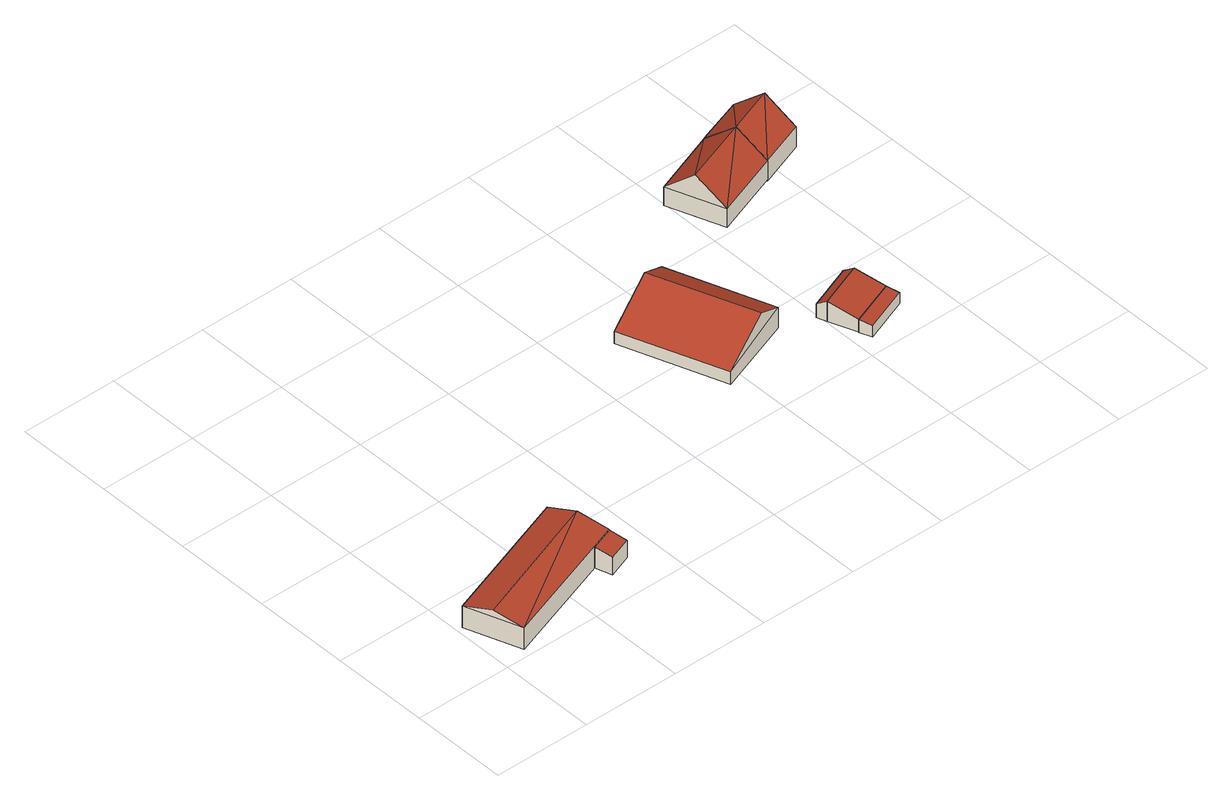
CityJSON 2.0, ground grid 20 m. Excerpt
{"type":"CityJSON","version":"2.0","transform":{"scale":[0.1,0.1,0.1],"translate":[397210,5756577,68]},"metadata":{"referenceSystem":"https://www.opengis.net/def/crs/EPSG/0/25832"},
"CityObjects":{
"building1":{"type":"Building","attributes":{"Gemeindeschluessel":"05515000","Geometrietyp2DReferenz":"3000","function":"31001_2700","roofType":"5000","measuredHeight":6.33},"geometry":[{"type":"Solid","lod":"2","boundaries":[[[[0,1,2,3]],[[4,5,1,0]],[[6,7,5,4]],[[8,9,7,6]],[[3,2,9,8]],[[3,8,10,11]],[[4,0,11,6]],[[10,6,11]],[[11,0,3]],[[8,6,10]],[[1,5,7,9,2]]]],"semantics":{"surfaces":[{"type":"WallSurface"},{"type":"RoofSurface"},{"type":"GroundSurface"}],"values":[[0,0,0,0,0,1,1,1,0,0,2]]}}]},
"building2":{"type":"Building","attributes":{"Gemeindeschluessel":"05515000","Geometrietyp2DReferenz":"3000","function":"51009_1610","roofType":"2100","measuredHeight":4.72},"geometry":[{"type":"Solid","lod":"2","boundaries":[[[[12,5,13,14]],[[15,1,5,12]],[[16,17,1,15]],[[14,13,17,16]],[[15,12,14,16]],[[5,1,17,13]]]],"semantics":{"surfaces":[{"type":"WallSurface"},{"type":"RoofSurface"},{"type":"GroundSurface"}],"values":[[0,0,0,0,1,2]]}}]},
"building3":{"type":"Building","attributes":{"Gemeindeschluessel":"05515000","Geometrietyp2DReferenz":"3000","function":"31001_1100","roofType":"3100","measuredHeight":7.64},"address":[{"country":"Germany","locality":"Münster","thoroughfareNumber":"33a","thoroughfareName":"Brock"}],"geometry":[{"type":"Solid","lod":"2","boundaries":[[[[18,19,20,21]],[[22,23,19,18]],[[24,25,23,22]],[[21,20,25,24]],[[18,26,22]],[[24,27,21]],[[21,27,26,18]],[[22,26,27,24]],[[19,23,25,20]]]],"semantics":{"surfaces":[{"type":"WallSurface"},{"type":"RoofSurface"},{"type":"GroundSurface"}],"values":[[0,0,0,0,0,0,1,1,2]]}}]},
"building4":{"type":"Building","attributes":{"Gemeindeschluessel":"05515000","Geometrietyp2DReferenz":"3000","function":"51009_1610","roofType":"2100","measuredHeight":4.43},"geometry":[{"type":"Solid","lod":"2","boundaries":[[[[28,29,30,31]],[[32,33,29,28]],[[34,35,33,32]],[[31,30,35,34]],[[32,28,31,34]],[[29,33,35,30]]]],"semantics":{"surfaces":[{"type":"WallSurface"},{"type":"RoofSurface"},{"type":"GroundSurface"}],"values":[[0,0,0,0,1,2]]}}]},
"building5":{"type":"Building","attributes":{"Gemeindeschluessel":"05515000","Geometrietyp2DReferenz":"3000","function":"31001_2700","roofType":"2100","measuredHeight":4.39},"geometry":[{"type":"Solid","lod":"2","boundaries":[[[[36,37,29,28]],[[38,39,37,36]],[[32,33,39,38]],[[28,29,33,32]],[[38,36,28,32]],[[37,39,33,29]]]],"semantics":{"surfaces":[{"type":"WallSurface"},{"type":"RoofSurface"},{"type":"GroundSurface"}],"values":[[0,0,0,0,1,2]]}}]},
"building6":{"type":"Building","attributes":{"Gemeindeschluessel":"05515000","Geometrietyp2DReferenz":"3000","function":"51009_1610","roofType":"2100","measuredHeight":2.93},"geometry":[{"type":"Solid","lod":"2","boundaries":[[[[40,41,42,36]],[[43,44,41,40]],[[38,45,44,43]],[[36,42,45,38]],[[43,40,36,38]],[[41,44,45,42]]]],"semantics":{"surfaces":[{"type":"WallSurface"},{"type":"RoofSurface"},{"type":"GroundSurface"}],"values":[[0,0,0,0,1,2]]}}]},
"building7":{"type":"Building","attributes":{"Gemeindeschluessel":"05515000","Geometrietyp2DReferenz":"3000","function":"31001_1000","roofType":"3100","measuredHeight":9.18},"address":[{"country":"Germany","locality":"Münster","thoroughfareNumber":"33","thoroughfareName":"Brock"}],"geometry":[{"type":"Solid","lod":"2","boundaries":[[[[46,47,48,49]],[[50,51,47,46]],[[52,53,51,50]],[[49,48,53,52]],[[46,54,50]],[[52,55,49]],[[46,49,55]],[[55,54,46]],[[54,55,52]],[[52,50,54]],[[47,51,53,48]]]],"semantics":{"surfaces":[{"type":"WallSurface"},{"type":"RoofSurface"},{"type":"GroundSurface"}],"values":[[0,0,0,0,0,0,1,1,1,1,2]]}}]},
"building8":{"type":"Building","attributes":{"Gemeindeschluessel":"05515000","Geometrietyp2DReferenz":"3000","function":"31001_2700","roofType":"3100","measuredHeight":9.52},"geometry":[{"type":"Solid","lod":"2","boundaries":[[[[56,57,58,59]],[[60,61,57,56]],[[62,63,61,60]],[[59,58,63,62]],[[56,64,60]],[[62,55,59]],[[55,64,56]],[[56,59,55]],[[62,60,64]],[[64,55,62]],[[57,61,63,58]]]],"semantics":{"surfaces":[{"type":"WallSurface"},{"type":"RoofSurface"},{"type":"GroundSurface"}],"values":[[0,0,0,0,0,0,1,1,1,1,2]]}}]}
},
"vertices":[
[324,106,64],[324,106,16],[284,219,16],[284,219,64],[276,89,64],[276,89,16],[46,9,64],[46,9,16],[6,121,64],[6,121,16],[26,66,79],[303,164,79],
[276,89,63],[287,56,16],[287,56,54],[324,106,63],[335,73,54],[335,73,16],
[927,356,57],[927,356,12],[851,566,12],[851,566,57],[769,299,39],[769,299,12],[693,509,39],[693,509,12],[871,335,89],[794,546,89],
[1094,352,53],[1094,352,9],[1087,371,9],[1087,371,39],[1002,317,53],[1002,317,9],[995,336,39],[995,336,9],
[1116,295,37],[1116,295,9],[1023,260,37],[1023,260,9],
[1125,271,32],[1125,271,8],[1116,295,8],[1033,236,32],[1033,236,8],[1023,260,8],
[1036,609,53],[1036,609,12],[1171,657,12],[1171,657,53],[995,723,53],[995,723,12],[1130,772,53],[1130,772,12],[1015,666,104],[1150,714,104],
[1225,805,54],[1225,805,9],[1130,772,9],[1130,772,54],[1265,691,54],[1265,691,9],[1171,657,54],[1171,657,9],[1245,748,104]
]}
